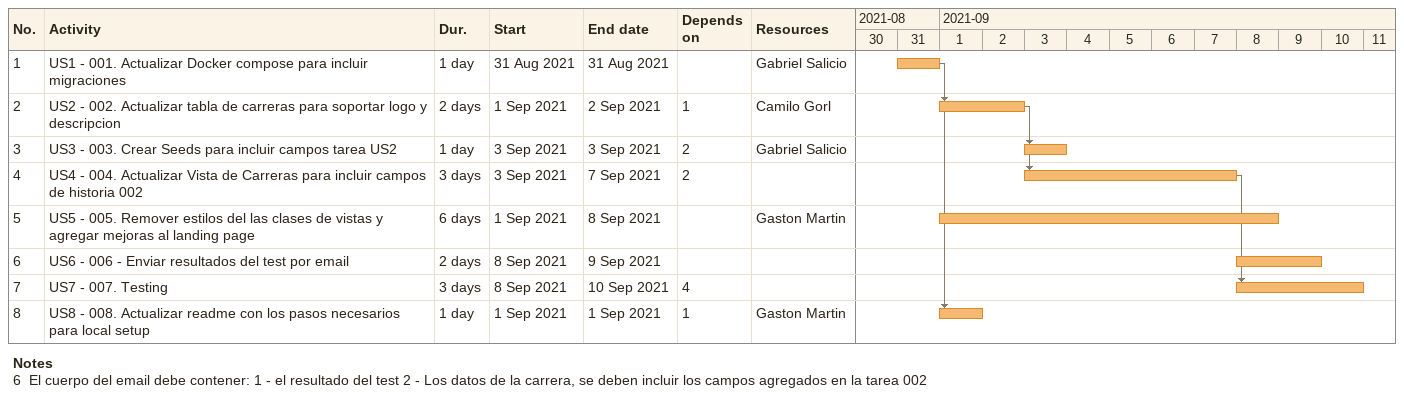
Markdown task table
| ID | Task | Duration | Start | Finish | Predecessors | Resources |
|---|---|---|---|---|---|---|
| 1 | US1 - 001. Actualizar Docker compose para incluir migraciones | 1d | 2021-08-31 | 2021-08-31 |  | Gabriel Salicio |
| 2 | US2 - 002. Actualizar tabla de carreras para soportar logo y descripcion | 2d | 2021-09-01 | 2021-09-02 | 1 | Camilo Gorl |
| 3 | US3 - 003. Crear Seeds para incluir campos tarea US2 | 1d | 2021-09-03 | 2021-09-03 | 2 | Gabriel Salicio |
| 4 | US4 - 004. Actualizar Vista de Carreras para incluir campos de historia 002 | 3d | 2021-09-03 | 2021-09-07 | 2 |  |
| 5 | US5 - 005. Remover estilos del las clases de vistas y agregar mejoras al landing page | 6d | 2021-09-01 | 2021-09-08 |  | Gaston Martin |
| 6 | US6 - 006 - Enviar resultados del test por email | 2d | 2021-09-08 | 2021-09-09 |  |  |
| 7 | US7 - 007. Testing | 3d | 2021-09-08 | 2021-09-10 | 4 |  |
| 8 | US8 - 008. Actualizar readme con los pasos necesarios para local setup | 1d | 2021-09-01 | 2021-09-01 | 1 | Gaston Martin |

Notes
- 6: El cuerpo del email debe contener: 1 - el resultado del test 2 - Los datos de la carrera, se deben incluir los campos agregados en la tarea 002
